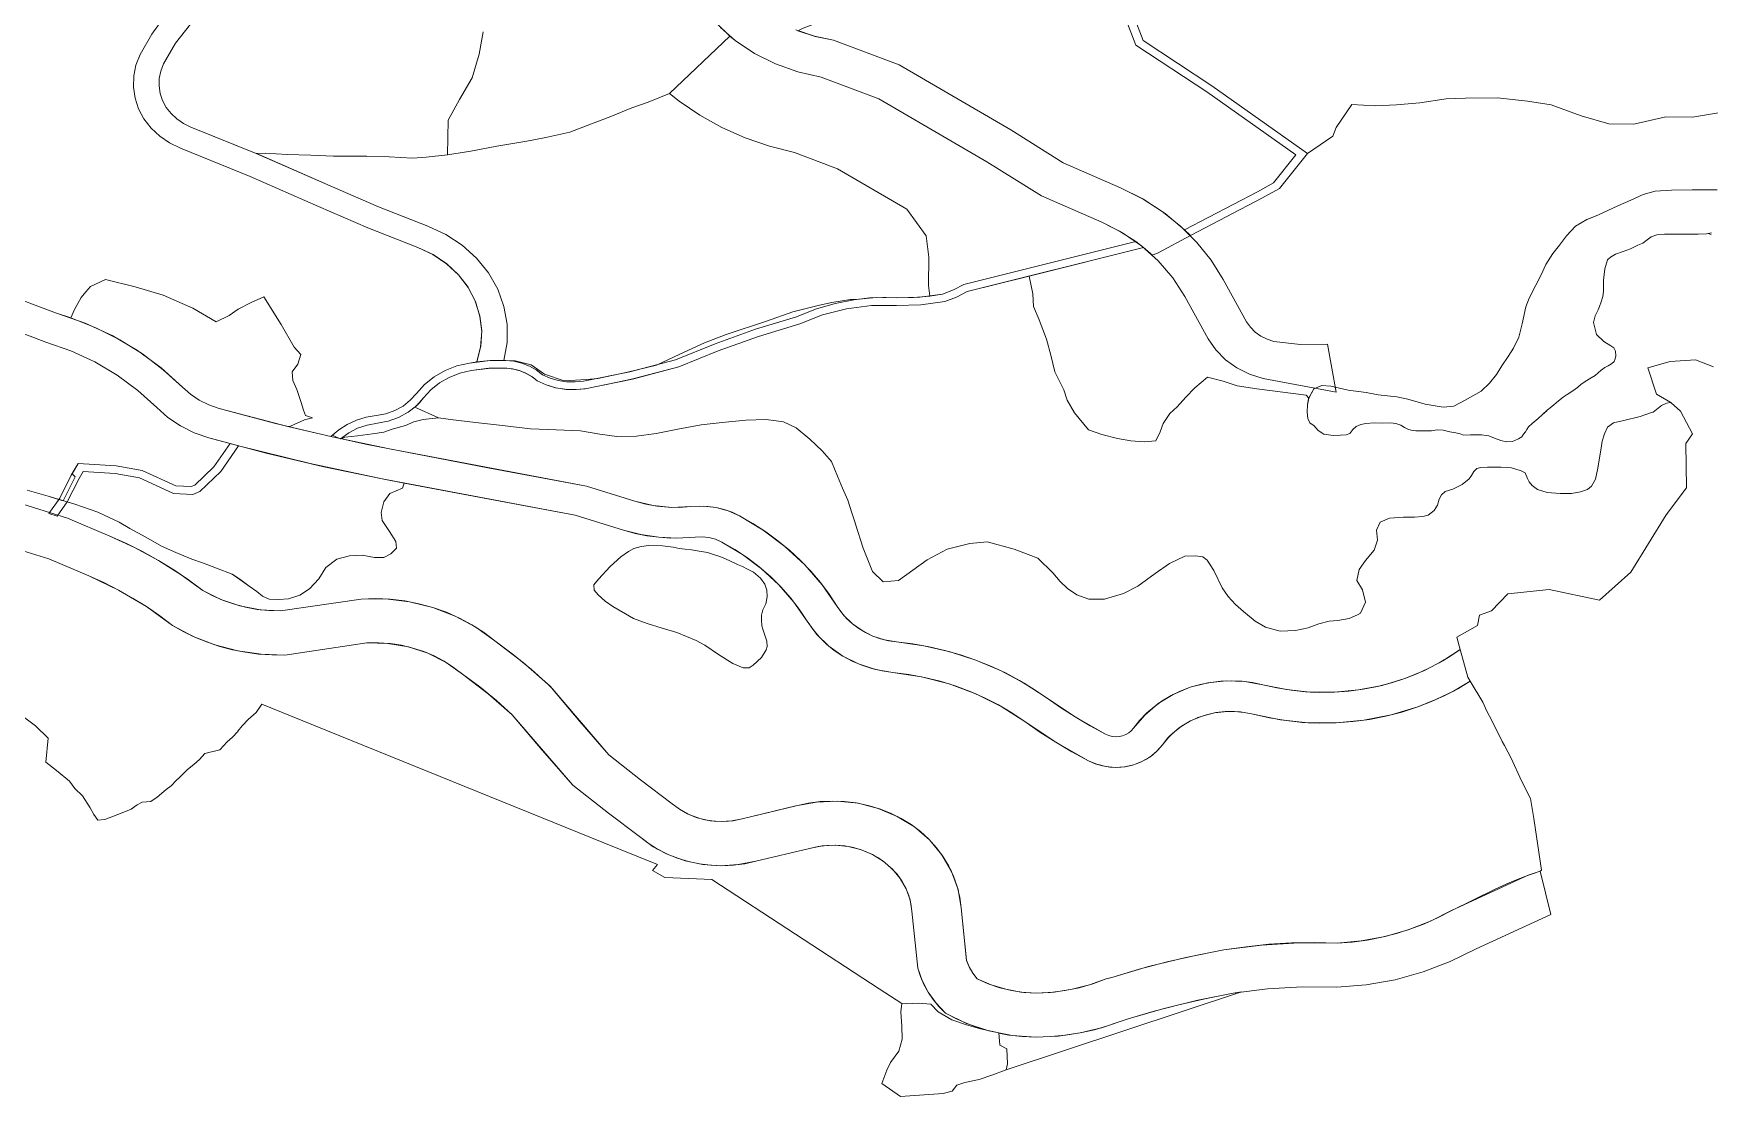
# Model space of a CAD drawing. Header units: inches. Extents: x 90.6481 to 90.6673, y 27.2124 to 27.2221.
# Drawn here: x 90.659196 to 90.663139, y 27.212942 to 27.215444 of the extents above; entities that cross this region are included whole.
import ezdxf

# ---------------------------------------------------------------- set-up
doc = ezdxf.new("R2010")
doc.units = ezdxf.units.IN
doc.header["$MEASUREMENT"] = 0
doc.layers.add('precincts', color=7, linetype='Continuous', lineweight=9, true_color=0xc9f2cb)

msp = doc.modelspace()

# ---------------------------------------------------------------- linework, layer by layer
at = {"layer": 'precincts'}
for points in [[(90.6620755, 27.2150713), (90.6619039, 27.2149816), (90.6618582, 27.2150198), (90.6618078, 27.2150529), (90.6617533, 27.2150804), (90.6616184, 27.2151395), (90.6614948, 27.2152166), (90.661232, 27.2153697), (90.6610779, 27.2154279), (90.6610351, 27.2154367), (90.6609939, 27.2154503), (90.6610065, 27.2154563), (90.6611278, 27.2155027), (90.6612424, 27.215526), (90.6612705, 27.2155317), (90.6614691, 27.2155396), (90.6616623, 27.2155849), (90.6616726, 27.2155885), (90.6618324, 27.2156122), (90.6617408, 27.2155436), (90.6617894, 27.2154159), (90.6619559, 27.2153061), (90.6621657, 27.2151578), (90.6621133, 27.2150921)], [(90.6613346, 27.2148306), (90.6613048, 27.2148259), (90.6613017, 27.2148505), (90.6613022, 27.2149171), (90.6612956, 27.2149672), (90.6612502, 27.2150306), (90.6610872, 27.2151255), (90.6609859, 27.2151638), (90.6609271, 27.2151786), (90.6608701, 27.2151982), (90.6608155, 27.2152225), (90.6607636, 27.2152513), (90.660715, 27.2152844), (90.6606922, 27.2153025), (90.6608338, 27.2154371), (90.6608466, 27.215427), (90.6608922, 27.215397), (90.6609416, 27.2153724), (90.6609942, 27.2153536), (90.6610489, 27.2153409), (90.6611844, 27.2152897), (90.6614383, 27.2151418), (90.6615671, 27.2150615), (90.6617089, 27.2149994), (90.6617504, 27.2149786), (90.661789, 27.2149538), (90.6613841, 27.214853), (90.6613602, 27.2148404)], [(90.6609859, 27.2151638), (90.6610872, 27.2151255), (90.6612502, 27.2150306), (90.6612956, 27.2149672), (90.6613022, 27.2149171), (90.6613017, 27.2148505), (90.6613048, 27.2148259), (90.6612659, 27.2148225), (90.6612268, 27.2148219), (90.6612021, 27.2148226), (90.6611941, 27.2148226), (90.6611629, 27.2148213), (90.6611318, 27.214818), (90.6611175, 27.2148175), (90.6610736, 27.214811), (90.6610452, 27.2148041), (90.6609822, 27.214789), (90.6609202, 27.2147668), (90.6608256, 27.2147351), (90.6607745, 27.2147154), (90.6607167, 27.2146891), (90.6606617, 27.2146633), (90.6605929, 27.2146464), (90.6605235, 27.2146317), (90.660497, 27.2146295), (90.6604446, 27.2146262), (90.6603976, 27.2146416), (90.6603668, 27.214664), (90.6603291, 27.2146731), (90.6603185, 27.2146735), (90.6603068, 27.2146743), (90.6603024, 27.2146745), (90.6603099, 27.2147167), (90.6603099, 27.2147594), (90.6603025, 27.2148016), (90.6602878, 27.2148422), (90.6602662, 27.2148803), (90.6602382, 27.2149149), (90.6602045, 27.2149452), (90.6601659, 27.2149704), (90.6601234, 27.2149899), (90.6600076, 27.2150355), (90.6598938, 27.2150849), (90.6597196, 27.2151612), (90.6597406, 27.2151623), (90.6597925, 27.2151593), (90.6598479, 27.2151572), (90.6599019, 27.2151553), (90.6599638, 27.2151554), (90.6599801, 27.2151553), (90.6600326, 27.2151538), (90.6600876, 27.2151505), (90.6601199, 27.2151526), (90.6601696, 27.2151585), (90.6602247, 27.2151664), (90.6602859, 27.2151784), (90.6603567, 27.21519), (90.6604013, 27.2151992), (90.6604578, 27.2152115), (90.6605082, 27.215231), (90.660554, 27.2152487), (90.6606031, 27.2152689), (90.6606419, 27.2152824), (90.6606922, 27.2153025), (90.660715, 27.2152844), (90.6607636, 27.2152513), (90.6608155, 27.2152225), (90.6608701, 27.2151982), (90.6609271, 27.2151786)], [(90.6613672, 27.2148233), (90.6613401, 27.2148132), (90.6612833, 27.2148055), (90.6612259, 27.2148039), (90.6611671, 27.2148034), (90.6611088, 27.2147959), (90.6610522, 27.2147815), (90.6609983, 27.2147605), (90.6609017, 27.2147309), (90.6608068, 27.214697), (90.660714, 27.2146589), (90.6606047, 27.2146305), (90.6604937, 27.2146078), (90.6604704, 27.2146055), (90.6604469, 27.2146063), (90.6604238, 27.21461), (90.6604015, 27.2146167), (90.6603806, 27.2146262), (90.6603681, 27.2146362), (90.6603541, 27.2146444), (90.6603388, 27.2146506), (90.6603227, 27.2146546), (90.660306, 27.2146563), (90.6602655, 27.2146556), (90.6602254, 27.2146503), (90.6601989, 27.2146443), (90.6601738, 27.2146345), (90.6601508, 27.2146214), (90.6601304, 27.214605), (90.6601132, 27.214586), (90.6600967, 27.2145678), (90.660077, 27.2145524), (90.6600547, 27.2145402), (90.6600304, 27.2145316), (90.6600048, 27.2145267), (90.659981, 27.2145223), (90.6599583, 27.2145146), (90.6599373, 27.2145037), (90.6599184, 27.21449), (90.6599084, 27.2144934), (90.6598989, 27.2144981), (90.6599144, 27.2145109), (90.6599341, 27.2145234), (90.6599557, 27.2145334), (90.6599785, 27.2145405), (90.6600023, 27.2145447), (90.6600245, 27.2145489), (90.6600457, 27.2145564), (90.6600651, 27.214567), (90.6600822, 27.2145804), (90.6600966, 27.2145962), (90.6601157, 27.2146174), (90.6601384, 27.2146356), (90.6601641, 27.2146504), (90.660192, 27.2146612), (90.6602216, 27.214668), (90.660264, 27.2146736), (90.6603068, 27.2146743), (90.660326, 27.2146724), (90.6603446, 27.2146679), (90.6603623, 27.214661), (90.6603786, 27.2146518), (90.6603931, 27.2146405), (90.6604112, 27.2146327), (90.6604303, 27.2146272), (90.66045, 27.2146241), (90.66047, 27.2146236), (90.66049, 27.2146255), (90.660599, 27.2146478), (90.6607064, 27.2146757), (90.6607992, 27.2147137), (90.660894, 27.2147476), (90.6609906, 27.2147772), (90.6610352, 27.2147951), (90.6610816, 27.2148086), (90.6611293, 27.2148177), (90.6611779, 27.2148221), (90.6612268, 27.2148219), (90.661281, 27.2148235), (90.6613346, 27.2148306), (90.6613602, 27.2148404), (90.6613841, 27.214853), (90.661789, 27.2149538), (90.6618075, 27.2149397), (90.6613926, 27.2148364)], [(90.6595703, 27.2147974), (90.6596253, 27.2147649), (90.6596561, 27.2147802), (90.6596776, 27.214795), (90.6597078, 27.2148104), (90.6597378, 27.2148238), (90.6597783, 27.2147588), (90.659809, 27.2147054), (90.6598248, 27.2146882), (90.6598178, 27.2146652), (90.6598041, 27.2146478), (90.6598061, 27.2146271), (90.6598154, 27.2146059), (90.6598259, 27.2145756), (90.6598309, 27.214557), (90.659836, 27.2145444), (90.6598523, 27.2145391), (90.6598337, 27.2145345), (90.6598006, 27.2145199), (90.6597938, 27.2145187), (90.6596327, 27.214561), (90.6596085, 27.2145695), (90.6595857, 27.2145808), (90.6595648, 27.2145948), (90.6595463, 27.2146111), (90.6595012, 27.2146525), (90.659452, 27.2146899), (90.6593991, 27.2147229), (90.6593428, 27.2147513), (90.6592839, 27.2147748), (90.6592926, 27.2147944), (90.6593082, 27.214822), (90.6593189, 27.2148356), (90.6593301, 27.2148486), (90.6593653, 27.2148648), (90.6594349, 27.2148472), (90.6595005, 27.2148278)], [(90.6630847, 27.2143747), (90.6630366, 27.2143106), (90.6629538, 27.2141758), (90.6628799, 27.2141102), (90.6627617, 27.214135), (90.6626643, 27.214125), (90.6626256, 27.2140848), (90.6625979, 27.2140744), (90.6625926, 27.2140508), (90.6625444, 27.2140229), (90.6625524, 27.2139937), (90.6625282, 27.2139774), (90.6625031, 27.2139625), (90.662477, 27.2139489), (90.66245, 27.2139367), (90.6624223, 27.2139259), (90.6623902, 27.2139155), (90.6623575, 27.213907), (90.6623241, 27.2139005), (90.6622904, 27.213896), (90.6622564, 27.2138934), (90.6622223, 27.2138929), (90.6621883, 27.2138944), (90.6621544, 27.213898), (90.6621209, 27.2139035), (90.6620878, 27.213911), (90.6620636, 27.2139162), (90.662039, 27.2139193), (90.6620142, 27.2139205), (90.6619893, 27.2139196), (90.6619646, 27.2139167), (90.6619404, 27.2139118), (90.6619167, 27.213905), (90.6618938, 27.2138962), (90.661872, 27.2138856), (90.6618513, 27.2138733), (90.6618319, 27.2138593), (90.6618141, 27.2138438), (90.6617979, 27.2138269), (90.6617835, 27.2138087), (90.6617785, 27.2138029), (90.6617725, 27.2137979), (90.6617655, 27.2137939), (90.661758, 27.2137909), (90.6617499, 27.2137892), (90.6617417, 27.2137887), (90.6617335, 27.2137895), (90.6617256, 27.2137915), (90.6617181, 27.2137947), (90.6616818, 27.2138144), (90.6616464, 27.2138354), (90.6616119, 27.2138575), (90.6615783, 27.2138808), (90.6615476, 27.2139017), (90.6615155, 27.213921), (90.6614823, 27.2139387), (90.6614481, 27.2139546), (90.6614128, 27.2139688), (90.6613768, 27.2139811), (90.66134, 27.2139917), (90.6613026, 27.2140003), (90.6612647, 27.214007), (90.6612264, 27.2140118), (90.6612072, 27.2140146), (90.6611885, 27.2140192), (90.6611704, 27.2140256), (90.6611532, 27.2140337), (90.6611371, 27.2140433), (90.6611222, 27.2140545), (90.6611087, 27.214067), (90.6610967, 27.2140807), (90.6610865, 27.2140954), (90.6610676, 27.2141241), (90.6610469, 27.2141518), (90.6610244, 27.2141783), (90.6610003, 27.2142036), (90.6609744, 27.2142275), (90.6609471, 27.2142501), (90.6609183, 27.2142712), (90.6608882, 27.2142908), (90.6608569, 27.2143087), (90.6608393, 27.214317), (90.6608208, 27.2143235), (90.6608015, 27.2143281), (90.6607819, 27.2143308), (90.660762, 27.2143316), (90.6607421, 27.2143304), (90.6607155, 27.2143285), (90.6606888, 27.2143289), (90.6606622, 27.2143314), (90.660636, 27.2143361), (90.6606103, 27.2143429), (90.6604966, 27.2143785), (90.6602648, 27.2144219), (90.6600333, 27.2144662), (90.659977, 27.2144774), (90.6599208, 27.2144894), (90.6599281, 27.2144934), (90.659958, 27.2144965), (90.6599937, 27.2145014), (90.6600202, 27.2145053), (90.6600398, 27.2145122), (90.6600706, 27.2145214), (90.6600902, 27.2145298), (90.6601124, 27.2145352), (90.6601483, 27.2145391), (90.6601765, 27.2145353), (90.6602355, 27.2145285), (90.6602919, 27.2145217), (90.6603654, 27.2145134), (90.6604253, 27.2145112), (90.6604825, 27.2145083), (90.6605278, 27.2145007), (90.660568, 27.2144954), (90.6606142, 27.2144962), (90.6606603, 27.2145024), (90.6607116, 27.2145124), (90.6607662, 27.2145224), (90.6608158, 27.2145286), (90.6608718, 27.2145335), (90.6609198, 27.2145355), (90.6609605, 27.2145298), (90.6609904, 27.2145155), (90.6610225, 27.2144888), (90.6610514, 27.2144612), (90.6610728, 27.2144364), (90.6610874, 27.2144018), (90.661099, 27.2143737), (90.6611112, 27.2143457), (90.6611209, 27.2143153), (90.6611293, 27.2142895), (90.6611294, 27.2142889), (90.6611474, 27.2142326), (90.6611699, 27.2141773), (90.6611946, 27.2141534), (90.6612309, 27.2141563), (90.6612981, 27.2142051), (90.661345, 27.21423), (90.6613676, 27.2142357), (90.6613984, 27.2142435), (90.661439, 27.2142474), (90.6615032, 27.2142303), (90.6615587, 27.2142093), (90.6615941, 27.2141741), (90.6616111, 27.2141539), (90.6616284, 27.2141373), (90.6616502, 27.214123), (90.6616785, 27.2141121), (90.6617156, 27.2141122), (90.6617598, 27.214126), (90.6617938, 27.2141432), (90.6618348, 27.2141725), (90.661868, 27.2141966), (90.6619045, 27.2142139), (90.6619291, 27.2142144), (90.661947, 27.2142121), (90.6619573, 27.2142045), (90.6619727, 27.21418), (90.6619925, 27.2141388), (90.6620062, 27.214119), (90.6620233, 27.2140999), (90.6620421, 27.2140831), (90.6620695, 27.214061), (90.6620943, 27.2140465), (90.6621286, 27.2140374), (90.6621644, 27.214039), (90.6621943, 27.2140451), (90.66222, 27.2140543), (90.6622439, 27.2140605), (90.6622644, 27.214062), (90.6622909, 27.2140667), (90.6623105, 27.2140759), (90.6623173, 27.2140797), (90.6623297, 27.2141057), (90.6623222, 27.2141343), (90.6623094, 27.2141562), (90.6623146, 27.214182), (90.6623296, 27.2142031), (90.6623498, 27.2142279), (90.6623573, 27.2142509), (90.6623551, 27.2142747), (90.6623636, 27.2142939), (90.662386, 27.2143034), (90.6624191, 27.2143054), (90.6624445, 27.2143054), (90.6624641, 27.2143066), (90.6624765, 27.2143104), (90.6624906, 27.2143211), (90.6624987, 27.2143337), (90.6625029, 27.2143475), (90.6625084, 27.2143578), (90.662517, 27.2143655), (90.6625345, 27.2143716), (90.6625571, 27.2143823), (90.6625733, 27.2143957), (90.662579, 27.2144036), (90.6625845, 27.2144125), (90.6625915, 27.2144199), (90.6626005, 27.2144225), (90.6626165, 27.2144234), (90.6626485, 27.2144229), (90.6626726, 27.2144212), (90.662696, 27.2144144), (90.662705, 27.2144095), (90.6627108, 27.2143963), (90.6627143, 27.2143883), (90.6627214, 27.2143797), (90.6627342, 27.2143709), (90.6627567, 27.2143637), (90.6627877, 27.2143615), (90.6628137, 27.2143615), (90.6628349, 27.214365), (90.6628518, 27.2143705), (90.6628614, 27.2143784), (90.6628702, 27.2143946), (90.6628758, 27.2144209), (90.662879, 27.2144403), (90.662884, 27.2144675), (90.6628862, 27.2144842), (90.6628913, 27.2145014), (90.662899, 27.2145174), (90.6629128, 27.2145272), (90.6629369, 27.2145328), (90.6629759, 27.2145421), (90.6630001, 27.2145506), (90.6630058, 27.2145526), (90.6630261, 27.2145679), (90.6630378, 27.2145737), (90.6630476, 27.2145752), (90.6630482, 27.2145748), (90.6630703, 27.2145548), (90.6630989, 27.2145017), (90.6630827, 27.214479)], [(90.6596363, 27.2144125), (90.6595873, 27.2143655), (90.6595705, 27.214359), (90.659525, 27.2143614), (90.6594448, 27.2143983), (90.6593878, 27.2144082), (90.6593125, 27.2144128), (90.6593029, 27.2143966), (90.6592753, 27.2143412), (90.6592513, 27.2143081), (90.6592317, 27.2143143), (90.6592575, 27.2143499), (90.6592848, 27.2144046), (90.6593008, 27.2144316), (90.6593904, 27.2144261), (90.6594515, 27.2144155), (90.6595304, 27.2143792), (90.6595669, 27.2143773), (90.6595754, 27.2143806), (90.6596201, 27.2144235), (90.6596582, 27.2144785), (90.6596782, 27.2144731)], [(90.6600338, 27.2143614), (90.6600202, 27.2143415), (90.6600134, 27.2143163), (90.660016, 27.2142979), (90.6600332, 27.214272), (90.6600486, 27.2142483), (90.6600495, 27.2142323), (90.6600367, 27.2142193), (90.6600196, 27.2142108), (90.6599982, 27.2142108), (90.6599692, 27.2142161), (90.6599393, 27.2142146), (90.6599094, 27.2142069), (90.6598837, 27.214187), (90.6598667, 27.2141602), (90.6598454, 27.2141365), (90.6598223, 27.2141219), (90.6597959, 27.2141135), (90.6597728, 27.2141119), (90.6597506, 27.2141126), (90.6597343, 27.2141195), (90.6597215, 27.2141302), (90.6597035, 27.2141431), (90.6596812, 27.2141592), (90.6596628, 27.2141712), (90.6596263, 27.2141855), (90.6595961, 27.2141974), (90.6595686, 27.2142066), (90.6595307, 27.214222), (90.6594967, 27.2142374), (90.6594601, 27.214258), (90.6594223, 27.2142791), (90.6593972, 27.214294), (90.6593472, 27.2143168), (90.6592927, 27.2143362), (90.6592753, 27.2143413), (90.6593029, 27.2143966), (90.6593125, 27.2144128), (90.6593878, 27.2144082), (90.6594448, 27.2143983), (90.659525, 27.2143614), (90.6595705, 27.214359), (90.6595873, 27.2143655), (90.6596363, 27.2144125), (90.6596782, 27.2144731), (90.6598464, 27.2144316), (90.6600162, 27.2143956), (90.6600679, 27.2143856), (90.6600637, 27.2143737)], [(90.6608796, 27.213951), (90.6608657, 27.213951), (90.6608412, 27.213961), (90.6608075, 27.213982), (90.6607754, 27.2140039), (90.6607551, 27.2140148), (90.6607321, 27.2140244), (90.6607091, 27.2140339), (90.6607015, 27.2140362), (90.6606749, 27.2140443), (90.6606396, 27.2140548), (90.6606075, 27.2140667), (90.6605883, 27.2140776), (90.6605589, 27.2140953), (90.6605407, 27.2141081), (90.6605246, 27.2141224), (90.6605145, 27.2141339), (90.6605144, 27.2141463), (90.6605251, 27.2141592), (90.6605524, 27.2141891), (90.6605775, 27.2142121), (90.6605956, 27.214225), (90.6606084, 27.2142317), (90.660625, 27.214236), (90.6606437, 27.2142389), (90.6606757, 27.2142376), (90.660701, 27.2142352), (90.6607148, 27.2142317), (90.6607289, 27.2142299), (90.6607439, 27.2142287), (90.6607571, 27.2142261), (90.6607811, 27.2142219), (90.660798, 27.214217), (90.6608059, 27.2142141), (90.6608166, 27.2142102), (90.6608336, 27.2142024), (90.6608522, 27.2141939), (90.6608634, 27.214189), (90.6608759, 27.2141827), (90.6608897, 27.2141759), (90.6609058, 27.2141619), (90.6609165, 27.2141476), (90.6609208, 27.2141333), (90.6609219, 27.214118), (90.6609187, 27.2141017), (90.6609113, 27.2140874), (90.6609081, 27.214075), (90.6609081, 27.2140635), (90.6609094, 27.2140499), (90.6609115, 27.2140418), (90.6609164, 27.214028), (90.6609207, 27.2140137), (90.6609217, 27.2140012), (90.6609191, 27.2139931), (90.6609084, 27.2139754), (90.6608892, 27.2139568)], [(90.6612788, 27.2131619), (90.6613072, 27.2131596), (90.6613242, 27.2131416), (90.6613565, 27.2131228), (90.6613906, 27.2131109), (90.6614235, 27.2131012), (90.661467, 27.2130915), (90.6614691, 27.2130626), (90.6614853, 27.2130538), (90.6614872, 27.213019), (90.6614841, 27.2130045), (90.6614501, 27.2129921), (90.6614207, 27.2129818), (90.6613872, 27.2129746), (90.6613678, 27.2129688), (90.6613568, 27.2129542), (90.6613355, 27.2129491), (90.6612357, 27.212942), (90.6611917, 27.2129724), (90.6612033, 27.2130038), (90.6612118, 27.2130219), (90.6612316, 27.2130486), (90.6612391, 27.2130769), (90.6612387, 27.2131073), (90.6612359, 27.2131415), (90.6612386, 27.2131605), (90.66125, 27.2131602)], [(90.6620374, 27.213188), (90.6614841, 27.2130045), (90.6614872, 27.213019), (90.6614853, 27.2130538), (90.6614691, 27.2130626), (90.661467, 27.2130911), (90.6614902, 27.2130867), (90.6615221, 27.213083), (90.6615542, 27.2130816), (90.661589, 27.2130828), (90.6616235, 27.2130862), (90.6616578, 27.2130917), (90.6616915, 27.2130992), (90.6617246, 27.2131088), (90.6617569, 27.2131204), (90.6617714, 27.2131244), (90.661832, 27.2131427), (90.6618934, 27.2131588), (90.6619554, 27.2131729), (90.662018, 27.2131849)]]:
    msp.add_lwpolyline(points, close=True, dxfattribs=at)
for points in [[(90.6617644, 27.2155377), (90.6618065, 27.215427), (90.6619681, 27.2153205), (90.6621932, 27.2151613), (90.6621273, 27.2150786), (90.6620859, 27.2150558), (90.6619178, 27.214968), (90.6619039, 27.2149816), (90.6620755, 27.2150713), (90.6621133, 27.2150921), (90.6621657, 27.2151578), (90.6619559, 27.2153061), (90.6617894, 27.2154159), (90.6617408, 27.2155436)], [(90.6631831, 27.2152606), (90.6630987, 27.2152466), (90.6630359, 27.2152475), (90.6629607, 27.2152305), (90.6629016, 27.215231), (90.662837, 27.2152497), (90.6627662, 27.2152758), (90.6627109, 27.2152842), (90.66264, 27.215292), (90.6625644, 27.2152913), (90.662519, 27.2152896), (90.6624575, 27.2152809), (90.6624021, 27.2152762), (90.6623521, 27.2152736), (90.6622974, 27.2152767), (90.6622605, 27.2152221), (90.6622526, 27.215202), (90.6621932, 27.2151613), (90.6619681, 27.2153205), (90.6618065, 27.215427), (90.6617644, 27.2155377)], [(90.6595067, 27.2154868), (90.6594739, 27.2154419), (90.6594466, 27.2153942), (90.6594368, 27.2153695), (90.6594315, 27.2153437), (90.6594308, 27.2153175), (90.6594346, 27.2152915), (90.659443, 27.2152663), (90.6594557, 27.2152427), (90.6594724, 27.2152212), (90.6594927, 27.2152022), (90.659516, 27.2151863), (90.6595419, 27.2151739), (90.6597052, 27.2151074), (90.6598663, 27.2150367), (90.6599821, 27.2149864), (90.6601, 27.21494), (90.6601359, 27.2149234), (90.6601682, 27.2149017), (90.660196, 27.2148755), (90.6602187, 27.2148456), (90.6602356, 27.2148128), (90.6602462, 27.214778), (90.6602502, 27.214742), (90.6602476, 27.214706), (90.6602384, 27.2146708), (90.6602216, 27.214668), (90.660192, 27.2146612), (90.6601641, 27.2146504), (90.6601384, 27.2146356), (90.6601157, 27.2146174), (90.6600966, 27.2145962), (90.6600822, 27.2145804), (90.6600651, 27.214567), (90.6600457, 27.2145564), (90.6600245, 27.2145489), (90.6600023, 27.2145447), (90.6599785, 27.2145405), (90.6599557, 27.2145334), (90.6599341, 27.2145234), (90.6599144, 27.2145109), (90.6598952, 27.214495), (90.6597938, 27.2145187), (90.6598006, 27.2145199), (90.6598337, 27.2145345), (90.6598523, 27.2145391), (90.659836, 27.2145444), (90.6598309, 27.214557), (90.6598259, 27.2145756), (90.6598154, 27.2146059), (90.6598061, 27.2146271), (90.6598041, 27.2146478), (90.6598178, 27.2146652), (90.6598248, 27.2146882), (90.659809, 27.2147054), (90.6597783, 27.2147588), (90.6597378, 27.2148238), (90.6597078, 27.2148104), (90.6596776, 27.214795), (90.6596561, 27.2147802), (90.6596253, 27.2147649), (90.6595703, 27.2147974), (90.6595005, 27.2148278), (90.6594349, 27.2148472), (90.6593653, 27.2148648), (90.6593301, 27.2148486), (90.6593189, 27.2148356), (90.6593082, 27.214822), (90.6592926, 27.2147944), (90.6592839, 27.2147748), (90.6592501, 27.2147856), (90.6591208, 27.2148344)], [(90.6595648, 27.2154657), (90.6595302, 27.2154206), (90.659502, 27.2153721), (90.6594953, 27.2153554), (90.6594917, 27.215338), (90.6594912, 27.2153204), (90.6594939, 27.2153028), (90.6594995, 27.2152859), (90.6595081, 27.2152699), (90.6595193, 27.2152554), (90.659533, 27.2152426), (90.6595488, 27.2152319), (90.6595662, 27.2152235), (90.6597311, 27.2151563), (90.6598938, 27.2150849), (90.6600076, 27.2150355), (90.6601234, 27.2149899), (90.6601659, 27.2149704), (90.6602045, 27.2149452), (90.6602382, 27.2149149), (90.6602662, 27.2148803), (90.6602878, 27.2148422), (90.6603025, 27.2148016), (90.6603099, 27.2147594), (90.6603099, 27.2147167), (90.6603024, 27.2146745), (90.6602703, 27.214674), (90.6602384, 27.2146708), (90.6602392, 27.2146731), (90.6602479, 27.2147081), (90.6602502, 27.2147439), (90.6602459, 27.2147795), (90.6602351, 27.2148141), (90.6602181, 27.2148466), (90.6601955, 27.2148761), (90.6601677, 27.214902), (90.6601356, 27.2149235), (90.6601, 27.21494), (90.6599821, 27.2149864), (90.6598663, 27.2150367), (90.6597052, 27.2151074), (90.6595419, 27.2151739), (90.659516, 27.2151863), (90.6594927, 27.2152022), (90.6594724, 27.2152212), (90.6594557, 27.2152427), (90.659443, 27.2152663), (90.6594346, 27.2152915), (90.6594308, 27.2153175), (90.6594315, 27.2153437), (90.6594368, 27.2153695), (90.6594466, 27.2153942), (90.6594739, 27.2154419), (90.6595067, 27.2154868)], [(90.6602533, 27.2154474), (90.660244, 27.2153953), (90.6602276, 27.2153394), (90.6601979, 27.2152882), (90.6601714, 27.2152398), (90.6601696, 27.2151585), (90.6601199, 27.2151526), (90.6600876, 27.2151505), (90.6600326, 27.2151538), (90.6599801, 27.2151553), (90.6599638, 27.2151554), (90.6599019, 27.2151553), (90.6598479, 27.2151572), (90.6597925, 27.2151593), (90.6597406, 27.2151623), (90.6597196, 27.2151612), (90.6595662, 27.2152235), (90.6595488, 27.2152319), (90.659533, 27.2152426), (90.6595193, 27.2152554), (90.6595081, 27.2152699), (90.6594995, 27.2152859), (90.6594939, 27.2153028), (90.6594912, 27.2153204), (90.6594917, 27.215338), (90.6594953, 27.2153554), (90.659502, 27.2153721), (90.6595302, 27.2154206), (90.6595648, 27.2154657)], [(90.6608033, 27.215467), (90.6608338, 27.2154371), (90.6606922, 27.2153025), (90.6606419, 27.2152824), (90.6606031, 27.2152689), (90.660554, 27.2152487), (90.6605082, 27.215231), (90.6604578, 27.2152115), (90.6604013, 27.2151992), (90.6603567, 27.21519), (90.6602859, 27.2151784), (90.6602247, 27.2151664), (90.6601696, 27.2151585), (90.6601714, 27.2152398), (90.6601979, 27.2152882), (90.6602276, 27.2153394), (90.660244, 27.2153953), (90.6602533, 27.2154474)], [(90.6609895, 27.2154521), (90.6610328, 27.2154373), (90.6610779, 27.2154279), (90.661232, 27.2153697), (90.6614948, 27.2152166), (90.6616184, 27.2151395), (90.6617533, 27.2150804), (90.6618038, 27.2150551), (90.661851, 27.2150251), (90.6618941, 27.2149905), (90.6619328, 27.214952), (90.6619664, 27.2149099), (90.6619948, 27.2148647), (90.6620498, 27.2147655), (90.6620587, 27.2147525), (90.6620699, 27.2147411), (90.6620831, 27.2147315), (90.6620979, 27.2147241), (90.662114, 27.2147191), (90.6621767, 27.2147121), (90.6622398, 27.2147124), (90.6622604, 27.2145996), (90.6620888, 27.2146317), (90.6620565, 27.2146418), (90.6620266, 27.2146568), (90.6619999, 27.214676), (90.6619774, 27.214699), (90.6619595, 27.2147251), (90.6619041, 27.214825), (90.6618761, 27.2148685), (90.661842, 27.2149084), (90.6618022, 27.2149438), (90.6617576, 27.2149744), (90.6617089, 27.2149994), (90.6615671, 27.2150615), (90.6614383, 27.2151418), (90.6611844, 27.2152897), (90.6610489, 27.2153409), (90.6609942, 27.2153536), (90.6609416, 27.2153724), (90.6608922, 27.215397), (90.6608466, 27.215427), (90.6608119, 27.2154575)], [(90.6631566, 27.2150755), (90.6630976, 27.2150754), (90.6630496, 27.2150753), (90.6630105, 27.215073), (90.6629823, 27.2150649), (90.6629535, 27.2150517), (90.6629227, 27.2150379), (90.6628772, 27.2150171), (90.6628506, 27.2150056), (90.6628233, 27.2149903), (90.6628025, 27.2149673), (90.662786, 27.2149458), (90.66277, 27.2149258), (90.6627535, 27.2149004), (90.6627424, 27.214876), (90.6627301, 27.2148512), (90.6627147, 27.2148206), (90.6627064, 27.2148002), (90.6626979, 27.2147604), (90.6626903, 27.2147291), (90.6626775, 27.2147031), (90.6626648, 27.2146832), (90.6626503, 27.2146618), (90.6626375, 27.2146412), (90.6626213, 27.2146205), (90.6626017, 27.2146021), (90.6625641, 27.2145807), (90.6625376, 27.2145669), (90.662512, 27.2145646), (90.6624701, 27.2145714), (90.6624291, 27.2145828), (90.6624034, 27.2145889), (90.662359, 27.2145934), (90.6623307, 27.2145987), (90.6622888, 27.214604), (90.6622478, 27.2146138), (90.6622264, 27.2146153), (90.6622077, 27.2146077), (90.6621961, 27.2145855), (90.6621895, 27.2145924), (90.6620736, 27.2146075), (90.6620278, 27.2146147), (90.6619942, 27.2146251), (90.6619576, 27.214635), (90.6619282, 27.2146101), (90.6619071, 27.2145877), (90.6618863, 27.2145649), (90.661869, 27.2145494), (90.6618533, 27.2145257), (90.6618462, 27.2145066), (90.6618358, 27.2144852), (90.6618089, 27.214483), (90.6617772, 27.2144853), (90.6617459, 27.2144907), (90.6617093, 27.2144997), (90.6616775, 27.2145111), (90.6616448, 27.214551), (90.6616276, 27.214581), (90.6616201, 27.2146047), (90.661609, 27.2146268), (90.6615989, 27.2146475), (90.6615889, 27.2146866), (90.661579, 27.2147243), (90.661562, 27.2147698), (90.6615481, 27.2148014), (90.6615467, 27.2148307), (90.6615382, 27.2148727), (90.6618075, 27.2149397), (90.6618283, 27.2149217), (90.6618419, 27.2149275), (90.6619178, 27.214968), (90.6620859, 27.2150558), (90.6621273, 27.2150786), (90.6621932, 27.2151613), (90.6622526, 27.215202), (90.6622605, 27.2152221), (90.6622974, 27.2152767), (90.6623521, 27.2152736), (90.6624021, 27.2152762), (90.6624575, 27.2152809), (90.662519, 27.2152896), (90.6625644, 27.2152913), (90.66264, 27.215292), (90.6627109, 27.2152842), (90.6627662, 27.2152758), (90.662837, 27.2152497), (90.6629016, 27.215231), (90.6629607, 27.2152305), (90.6630359, 27.2152475), (90.6630987, 27.2152466), (90.6631831, 27.2152606)], [(90.6631431, 27.2149746), (90.6631319, 27.2149722), (90.6631121, 27.2149717), (90.663087, 27.2149712), (90.6630667, 27.2149711), (90.6630325, 27.2149711), (90.6630149, 27.2149696), (90.6630016, 27.2149653), (90.662992, 27.2149581), (90.6629818, 27.2149505), (90.6629701, 27.2149452), (90.662953, 27.2149366), (90.6629354, 27.2149308), (90.6629172, 27.2149246), (90.662906, 27.2149174), (90.6628991, 27.2149107), (90.6628922, 27.2148902), (90.662889, 27.2148634), (90.6628896, 27.2148367), (90.6628875, 27.2148248), (90.6628838, 27.2148119), (90.6628801, 27.2148009), (90.6628764, 27.2147937), (90.6628695, 27.2147796), (90.6628661, 27.2147636), (90.662873, 27.2147353), (90.6628901, 27.2147185), (90.6629064, 27.2147089), (90.6629135, 27.2147038), (90.6629177, 27.2146958), (90.6629187, 27.2146852), (90.6629171, 27.2146777), (90.6629142, 27.2146717), (90.6629084, 27.2146659), (90.6629001, 27.2146616), (90.6628924, 27.2146576), (90.6628838, 27.2146513), (90.6628764, 27.2146453), (90.6628694, 27.214639), (90.6628602, 27.2146331), (90.6628459, 27.2146248), (90.6628361, 27.2146177), (90.6628278, 27.2146106), (90.6628169, 27.2146028), (90.6628041, 27.2145943), (90.6627945, 27.2145876), (90.6627836, 27.2145794), (90.6627727, 27.2145698), (90.662764, 27.2145629), (90.6627599, 27.2145595), (90.6627569, 27.2145571), (90.662746, 27.2145468), (90.6627359, 27.2145377), (90.6627215, 27.2145258), (90.662713, 27.2145177), (90.6627087, 27.2145114), (90.662706, 27.2145062), (90.6627012, 27.2145004), (90.662697, 27.2144947), (90.6626895, 27.2144899), (90.6626751, 27.2144837), (90.6626612, 27.2144827), (90.6626479, 27.214486), (90.6626329, 27.2144917), (90.6626195, 27.2144965), (90.6626024, 27.2144989), (90.6625763, 27.2144993), (90.6625602, 27.2144983), (90.6625522, 27.2145012), (90.6625421, 27.214504), (90.6625277, 27.2145065), (90.6625122, 27.2145098), (90.6624983, 27.2145108), (90.662485, 27.2145088), (90.6624732, 27.2145084), (90.6624631, 27.2145088), (90.6624476, 27.2145083), (90.6624369, 27.2145102), (90.6624294, 27.2145126), (90.6624214, 27.2145164), (90.6624123, 27.2145216), (90.6624006, 27.2145259), (90.6623883, 27.2145273), (90.6623701, 27.2145268), (90.6623498, 27.2145273), (90.6623306, 27.2145258), (90.6623183, 27.2145234), (90.6623071, 27.2145186), (90.6622996, 27.2145114), (90.6622927, 27.2145024), (90.6622842, 27.214499), (90.6622708, 27.2144985), (90.6622532, 27.2144975), (90.6622313, 27.2145004), (90.6622179, 27.2145094), (90.6622083, 27.2145204), (90.6621986, 27.2145275), (90.6621938, 27.2145376), (90.6621922, 27.2145524), (90.6621927, 27.2145695), (90.6621957, 27.2145847), (90.6622077, 27.2146077), (90.6622106, 27.2146089), (90.6622604, 27.2145996), (90.6622582, 27.2146113), (90.6622888, 27.214604), (90.6623307, 27.2145987), (90.662359, 27.2145934), (90.6624034, 27.2145889), (90.6624291, 27.2145828), (90.6624701, 27.2145714), (90.662512, 27.2145646), (90.6625376, 27.2145669), (90.6625641, 27.2145807), (90.6626017, 27.2146021), (90.6626213, 27.2146205), (90.6626375, 27.2146412), (90.6626503, 27.2146618), (90.6626648, 27.2146832), (90.6626775, 27.2147031), (90.6626903, 27.2147291), (90.6626979, 27.2147604), (90.6627064, 27.2148002), (90.6627147, 27.2148206), (90.6627301, 27.2148512), (90.6627424, 27.214876), (90.6627535, 27.2149004), (90.66277, 27.2149258), (90.662786, 27.2149458), (90.6628025, 27.2149673), (90.6628233, 27.2149903), (90.6628505, 27.2150056), (90.6628772, 27.2150171), (90.6629227, 27.2150379), (90.6629535, 27.2150517), (90.6629823, 27.2150649), (90.6630105, 27.215073), (90.6630496, 27.2150753), (90.6630976, 27.2150754), (90.6631566, 27.2150755)], [(90.6631426, 27.2149706), (90.6631358, 27.214973), (90.6631431, 27.2149746)], [(90.6631478, 27.2146594), (90.6631056, 27.214676), (90.6630465, 27.2146719), (90.6629933, 27.2146572), (90.6630143, 27.2145948), (90.6630476, 27.2145752), (90.6630378, 27.2145737), (90.6630261, 27.2145679), (90.6630058, 27.2145526), (90.6630001, 27.2145506), (90.6629759, 27.2145421), (90.6629369, 27.2145328), (90.6629129, 27.2145272), (90.662899, 27.2145174), (90.6628913, 27.2145014), (90.6628862, 27.2144842), (90.662884, 27.2144675), (90.662879, 27.2144403), (90.6628758, 27.2144209), (90.6628702, 27.2143946), (90.6628614, 27.2143784), (90.6628518, 27.2143705), (90.6628349, 27.214365), (90.6628137, 27.2143615), (90.6627877, 27.2143615), (90.6627567, 27.2143637), (90.6627342, 27.2143709), (90.6627214, 27.2143797), (90.6627143, 27.2143883), (90.6627108, 27.2143963), (90.662705, 27.2144095), (90.662696, 27.2144144), (90.6626726, 27.2144212), (90.6626485, 27.2144229), (90.6626165, 27.2144234), (90.6626005, 27.2144225), (90.6625915, 27.2144199), (90.6625845, 27.2144125), (90.662579, 27.2144036), (90.6625733, 27.2143957), (90.6625571, 27.2143823), (90.6625345, 27.2143716), (90.662517, 27.2143655), (90.6625084, 27.2143578), (90.6625029, 27.2143475), (90.6624987, 27.2143337), (90.6624906, 27.2143211), (90.6624765, 27.2143104), (90.6624641, 27.2143066), (90.6624445, 27.2143054), (90.6624191, 27.2143054), (90.662386, 27.2143034), (90.6623636, 27.2142939), (90.6623551, 27.2142747), (90.6623573, 27.2142509), (90.6623498, 27.2142279), (90.6623296, 27.2142031), (90.6623146, 27.214182), (90.6623094, 27.2141562), (90.6623222, 27.2141343), (90.6623297, 27.2141057), (90.6623173, 27.2140797), (90.6623105, 27.2140759), (90.6622909, 27.2140667), (90.6622644, 27.214062), (90.6622439, 27.2140605), (90.66222, 27.2140543), (90.6621943, 27.2140451), (90.6621644, 27.214039), (90.6621286, 27.2140374), (90.6620943, 27.2140465), (90.6620695, 27.214061), (90.6620421, 27.2140831), (90.6620233, 27.2140999), (90.6620062, 27.214119), (90.6619925, 27.2141388), (90.6619727, 27.21418), (90.6619573, 27.2142045), (90.661947, 27.2142121), (90.6619291, 27.2142144), (90.6619045, 27.2142139), (90.661868, 27.2141966), (90.6618348, 27.2141725), (90.6617938, 27.2141432), (90.6617598, 27.214126), (90.6617156, 27.2141122), (90.6616785, 27.2141121), (90.6616502, 27.214123), (90.6616284, 27.2141373), (90.6616111, 27.2141539), (90.6615941, 27.2141741), (90.6615587, 27.2142093), (90.6615032, 27.2142303), (90.661439, 27.2142474), (90.6613984, 27.2142435), (90.6613676, 27.2142357), (90.661345, 27.21423), (90.6612981, 27.2142051), (90.6612309, 27.2141563), (90.6611946, 27.2141534), (90.6611699, 27.2141773), (90.6611474, 27.2142326), (90.6611294, 27.2142889), (90.6611293, 27.2142895), (90.6611209, 27.2143153), (90.6611112, 27.2143457), (90.661099, 27.2143737), (90.6610874, 27.2144018), (90.6610728, 27.2144364), (90.6610514, 27.2144612), (90.6610225, 27.2144888), (90.6609904, 27.2145155), (90.6609605, 27.2145298), (90.6609198, 27.2145355), (90.6608718, 27.2145335), (90.6608158, 27.2145286), (90.6607662, 27.2145224), (90.6607116, 27.2145124), (90.6606603, 27.2145024), (90.6606142, 27.2144962), (90.660568, 27.2144954), (90.6605278, 27.2145007), (90.6604825, 27.2145083), (90.6604253, 27.2145112), (90.6603654, 27.2145134), (90.6602919, 27.2145217), (90.6602355, 27.2145285), (90.6601765, 27.2145353), (90.6601483, 27.2145391), (90.6600931, 27.2145646), (90.6601038, 27.2145748), (90.6601132, 27.214586), (90.6601304, 27.214605), (90.6601508, 27.2146214), (90.6601738, 27.2146345), (90.6601989, 27.2146443), (90.6602254, 27.2146503), (90.6602671, 27.2146557), (90.6603093, 27.2146561), (90.6603252, 27.2146541), (90.6603407, 27.21465), (90.6603552, 27.2146439), (90.6603686, 27.2146358), (90.6603806, 27.2146262), (90.6604021, 27.2146165), (90.6604097, 27.2146143), (90.660425, 27.2146099), (90.6604345, 27.2146083), (90.6604487, 27.2146062), (90.660459, 27.2146059), (90.6604728, 27.2146058), (90.6604833, 27.2146068), (90.6604976, 27.2146086), (90.6605697, 27.2146233), (90.6606061, 27.2146308), (90.660714, 27.2146589), (90.6608068, 27.214697), (90.6609017, 27.2147309), (90.6609983, 27.2147605), (90.6610522, 27.2147815), (90.6611088, 27.2147959), (90.6611671, 27.2148034), (90.6612259, 27.2148039), (90.6612833, 27.2148055), (90.6613401, 27.2148132), (90.6613672, 27.2148233), (90.6613926, 27.2148364), (90.6615382, 27.2148727), (90.6615467, 27.2148307), (90.6615481, 27.2148014), (90.661562, 27.2147698), (90.661579, 27.2147243), (90.6615889, 27.2146866), (90.6615989, 27.2146475), (90.661609, 27.2146268), (90.6616201, 27.2146047), (90.6616276, 27.214581), (90.6616448, 27.214551), (90.6616775, 27.2145111), (90.6617093, 27.2144997), (90.6617459, 27.2144907), (90.6617772, 27.2144853), (90.6618089, 27.214483), (90.6618358, 27.2144852), (90.6618462, 27.2145066), (90.6618533, 27.2145257), (90.661869, 27.2145494), (90.6618863, 27.2145649), (90.6619071, 27.2145877), (90.6619282, 27.2146101), (90.6619576, 27.214635), (90.6619942, 27.2146251), (90.6620278, 27.2146147), (90.6620736, 27.2146075), (90.6621895, 27.2145924), (90.6621959, 27.2145857), (90.6621927, 27.2145695), (90.6621922, 27.2145524), (90.6621938, 27.2145376), (90.6621986, 27.2145275), (90.6622083, 27.2145204), (90.6622179, 27.2145094), (90.6622313, 27.2145004), (90.6622532, 27.2144975), (90.6622708, 27.2144985), (90.6622842, 27.214499), (90.6622927, 27.2145024), (90.6622996, 27.2145114), (90.6623071, 27.2145186), (90.6623183, 27.2145234), (90.6623306, 27.2145258), (90.6623498, 27.2145273), (90.6623701, 27.2145268), (90.6623883, 27.2145273), (90.6624006, 27.2145259), (90.6624123, 27.2145216), (90.6624214, 27.2145164), (90.6624294, 27.2145126), (90.6624369, 27.2145102), (90.6624476, 27.2145083), (90.6624631, 27.2145088), (90.6624732, 27.2145084), (90.662485, 27.2145088), (90.6624983, 27.2145108), (90.6625122, 27.2145098), (90.6625277, 27.2145065), (90.6625421, 27.214504), (90.6625522, 27.2145012), (90.6625602, 27.2144983), (90.6625763, 27.2144993), (90.6626024, 27.2144989), (90.6626195, 27.2144965), (90.6626329, 27.2144917), (90.6626479, 27.214486), (90.6626612, 27.2144827), (90.6626751, 27.2144837), (90.6626895, 27.2144899), (90.662697, 27.2144947), (90.6627012, 27.2145004), (90.662706, 27.2145062), (90.6627087, 27.2145114), (90.662713, 27.2145177), (90.6627215, 27.2145258), (90.6627359, 27.2145377), (90.662746, 27.2145468), (90.6627557, 27.2145559), (90.6627569, 27.2145571), (90.6627599, 27.2145595), (90.662764, 27.2145629), (90.6627727, 27.2145698), (90.6627836, 27.2145794), (90.6627945, 27.2145876), (90.6628041, 27.2145943), (90.6628169, 27.2146028), (90.6628278, 27.2146106), (90.6628361, 27.2146177), (90.6628459, 27.2146248), (90.6628602, 27.2146331), (90.6628694, 27.214639), (90.6628764, 27.2146453), (90.6628838, 27.2146513), (90.6628924, 27.2146576), (90.6629001, 27.2146616), (90.6629084, 27.2146659), (90.6629142, 27.2146717), (90.6629171, 27.2146777), (90.6629187, 27.2146852), (90.6629177, 27.2146958), (90.6629135, 27.2147038), (90.6629064, 27.2147089), (90.6628901, 27.2147185), (90.662873, 27.2147353), (90.6628661, 27.2147636), (90.6628695, 27.2147796), (90.6628764, 27.2147937), (90.6628801, 27.2148009), (90.6628838, 27.2148119), (90.6628875, 27.2148248), (90.6628896, 27.2148367), (90.662889, 27.2148634), (90.6628922, 27.2148902), (90.6628991, 27.2149107), (90.662906, 27.2149174), (90.6629172, 27.2149246), (90.6629354, 27.2149308), (90.662953, 27.2149366), (90.6629701, 27.2149452), (90.6629818, 27.2149505), (90.662992, 27.2149581), (90.6630016, 27.2149653), (90.6630149, 27.2149696), (90.6630325, 27.2149711), (90.6630667, 27.2149711), (90.663087, 27.2149712), (90.6631121, 27.2149717), (90.6631319, 27.2149722), (90.6631358, 27.214973), (90.6631426, 27.2149706)], [(90.6591208, 27.2148344), (90.6592501, 27.2147856), (90.659317, 27.2147623), (90.6593807, 27.2147329), (90.6594406, 27.2146976), (90.659496, 27.2146568), (90.6595463, 27.2146111), (90.6595648, 27.2145947), (90.6595857, 27.2145808), (90.6596085, 27.2145695), (90.6596327, 27.214561), (90.6597652, 27.2145258), (90.6598987, 27.2144942), (90.6600333, 27.2144662), (90.6604966, 27.2143785), (90.6606103, 27.2143429), (90.6606534, 27.2143327), (90.6606977, 27.2143285), (90.6607421, 27.2143304), (90.6607719, 27.2143315), (90.6608015, 27.2143281), (90.6608301, 27.2143205), (90.6608569, 27.2143087), (90.6609124, 27.2142752), (90.6609637, 27.2142367), (90.6610101, 27.2141936), (90.6610512, 27.2141463), (90.6610865, 27.2140954), (90.6611025, 27.2140737), (90.6611222, 27.2140545), (90.661145, 27.2140383), (90.6611704, 27.2140256), (90.6611978, 27.2140167), (90.6612264, 27.2140118), (90.66129, 27.2140027), (90.6613523, 27.2139884), (90.6614128, 27.2139688), (90.661471, 27.2139442), (90.6615264, 27.2139148), (90.6615783, 27.2138808), (90.6616464, 27.2138354), (90.6617181, 27.2137947), (90.6617256, 27.2137915), (90.6617335, 27.2137895), (90.6617417, 27.2137887), (90.6617499, 27.2137892), (90.661758, 27.2137909), (90.6617655, 27.2137939), (90.6617725, 27.2137979), (90.6617785, 27.2138029), (90.6617835, 27.2138087), (90.6618099, 27.2138397), (90.6618414, 27.2138665), (90.6618773, 27.2138884), (90.6619167, 27.213905), (90.6619585, 27.2139157), (90.6620017, 27.2139203), (90.6620452, 27.2139187), (90.6620878, 27.213911), (90.6621432, 27.2138996), (90.6621996, 27.2138937), (90.6622564, 27.2138934), (90.6623129, 27.2138988), (90.6623684, 27.2139096), (90.6624223, 27.2139259), (90.6624681, 27.2139446), (90.6625116, 27.2139673), (90.6625524, 27.2139937), (90.6625703, 27.2139286), (90.6625759, 27.2139191), (90.6625365, 27.2138962), (90.6624952, 27.213876), (90.6624523, 27.2138589), (90.66239, 27.2138401), (90.6623258, 27.2138275), (90.6622605, 27.2138213), (90.6621947, 27.2138217), (90.6621295, 27.2138284), (90.6620654, 27.2138416), (90.6620354, 27.2138471), (90.6620049, 27.2138482), (90.6619745, 27.2138449), (90.6619451, 27.2138374), (90.6619174, 27.2138258), (90.6618922, 27.2138103), (90.66187, 27.2137915), (90.6618515, 27.2137697), (90.6618381, 27.2137542), (90.661822, 27.2137409), (90.6618036, 27.2137302), (90.6617834, 27.2137224), (90.6617621, 27.2137178), (90.6617402, 27.2137166), (90.6617183, 27.2137186), (90.6616972, 27.2137239), (90.6616774, 27.2137323), (90.6616006, 27.213776), (90.6615276, 27.2138246), (90.6614723, 27.2138601), (90.6614129, 27.2138897), (90.66135, 27.213913), (90.6612846, 27.2139299), (90.6612175, 27.21394), (90.6611763, 27.2139471), (90.6611368, 27.21396), (90.6611001, 27.2139783), (90.6610672, 27.2140016), (90.6610388, 27.2140293), (90.6610157, 27.2140607), (90.6609849, 27.2141051), (90.6609491, 27.2141464), (90.6609086, 27.214184), (90.6608638, 27.2142176), (90.6608154, 27.2142468), (90.6608006, 27.2142533), (90.6607848, 27.2142575), (90.6607685, 27.2142593), (90.6607521, 27.2142587), (90.6607095, 27.2142562), (90.6606669, 27.2142581), (90.6606247, 27.2142643), (90.6605837, 27.2142748), (90.6604699, 27.2143103), (90.6600162, 27.2143956), (90.6598792, 27.2144241), (90.6597433, 27.2144563), (90.6596086, 27.2144921), (90.6595741, 27.2145041), (90.6595417, 27.2145202), (90.6595121, 27.21454), (90.6594858, 27.2145633), (90.6594415, 27.2146036), (90.6593926, 27.2146395), (90.6593399, 27.2146706), (90.6592837, 27.2146965), (90.6592248, 27.214717), (90.6590743, 27.2147748)], [(90.6590743, 27.2147748), (90.6592248, 27.214717), (90.6592837, 27.2146965), (90.6593399, 27.2146706), (90.6593926, 27.2146395), (90.6594415, 27.2146036), (90.6594858, 27.2145633), (90.6595121, 27.21454), (90.6595417, 27.2145202), (90.6595741, 27.2145041), (90.6596086, 27.2144921), (90.6596582, 27.2144785), (90.6596201, 27.2144235), (90.6595754, 27.2143806), (90.6595669, 27.2143773), (90.6595304, 27.2143792), (90.6594515, 27.2144155), (90.6593904, 27.2144261), (90.6593008, 27.2144316), (90.6592865, 27.2144075), (90.6592938, 27.2144006), (90.6592664, 27.2143456), (90.6592627, 27.214345), (90.6592305, 27.2143545), (90.6591811, 27.2143693)], [(90.6591811, 27.2143693), (90.6592305, 27.2143545), (90.6592927, 27.2143362), (90.6593472, 27.2143168), (90.6593972, 27.214294), (90.6594223, 27.2142791), (90.6594601, 27.214258), (90.6594967, 27.2142374), (90.6595307, 27.214222), (90.6595685, 27.2142066), (90.6595961, 27.2141974), (90.6596263, 27.2141854), (90.6596628, 27.2141712), (90.6596812, 27.2141591), (90.6597035, 27.2141431), (90.6597215, 27.2141302), (90.6597343, 27.2141195), (90.6597506, 27.2141126), (90.6597728, 27.2141119), (90.6597958, 27.2141135), (90.6598223, 27.2141219), (90.6598454, 27.2141365), (90.6598667, 27.2141602), (90.6598837, 27.214187), (90.6599093, 27.2142069), (90.6599392, 27.2142145), (90.6599692, 27.2142161), (90.6599982, 27.2142108), (90.6600196, 27.2142108), (90.6600367, 27.2142193), (90.6600495, 27.2142323), (90.6600486, 27.2142483), (90.6600331, 27.214272), (90.660016, 27.2142979), (90.6600134, 27.2143163), (90.6600202, 27.2143415), (90.6600338, 27.2143614), (90.6600637, 27.2143737), (90.6600679, 27.2143856), (90.6602688, 27.2143474), (90.6604699, 27.2143103), (90.6605837, 27.2142748), (90.6606109, 27.2142673), (90.6606387, 27.2142617), (90.6606668, 27.2142581), (90.6606952, 27.2142563), (90.6607237, 27.2142566), (90.6607521, 27.2142587), (90.6607685, 27.2142593), (90.6607848, 27.2142575), (90.6608006, 27.2142533), (90.6608154, 27.2142468), (90.6608226, 27.2142426), (90.660846, 27.2142291), (90.6608754, 27.2142096), (90.6609032, 27.2141884), (90.6609294, 27.2141656), (90.6609538, 27.2141414), (90.6609764, 27.2141157), (90.6609971, 27.2140888), (90.6610157, 27.2140607), (90.6610289, 27.2140415), (90.661044, 27.2140235), (90.6610611, 27.2140068), (90.6610798, 27.2139917), (90.6611001, 27.2139783), (90.6611217, 27.2139667), (90.6611445, 27.2139569), (90.6611682, 27.2139492), (90.6611926, 27.2139435), (90.6612175, 27.21394), (90.661255, 27.2139352), (90.661292, 27.2139283), (90.6613285, 27.2139194), (90.6613642, 27.2139084), (90.6613992, 27.2138954), (90.6614331, 27.2138805), (90.6614659, 27.2138636), (90.6614974, 27.213845), (90.6615276, 27.2138246), (90.6615636, 27.2137997), (90.6616006, 27.213776), (90.6616385, 27.2137535), (90.6616774, 27.2137323), (90.6616935, 27.2137252), (90.6617105, 27.2137201), (90.6617282, 27.2137172), (90.6617461, 27.2137166), (90.661764, 27.2137181), (90.6617815, 27.2137219), (90.6617982, 27.2137278), (90.6618139, 27.2137356), (90.6618281, 27.2137454), (90.6618408, 27.2137568), (90.6618515, 27.2137697), (90.6618646, 27.2137858), (90.6618797, 27.2138004), (90.6618966, 27.2138134), (90.661915, 27.2138245), (90.6619348, 27.2138336), (90.6619556, 27.2138406), (90.6619772, 27.2138454), (90.6619993, 27.2138479), (90.6620216, 27.2138481), (90.6620437, 27.213846), (90.6620654, 27.2138416), (90.6621036, 27.2138329), (90.6621424, 27.2138266), (90.6621816, 27.2138225), (90.662221, 27.2138207), (90.6622604, 27.2138213), (90.6622998, 27.2138243), (90.6623388, 27.2138295), (90.6623773, 27.213837), (90.6624152, 27.2138468), (90.6624523, 27.2138588), (90.6624846, 27.2138714), (90.6625161, 27.2138857), (90.6625466, 27.2139016), (90.6625759, 27.2139191), (90.6626052, 27.2138703), (90.6626152, 27.2138488), (90.6626263, 27.2138265), (90.662651, 27.2137771), (90.6626562, 27.2137681), (90.6626721, 27.2137385), (90.6626965, 27.2136849), (90.6627178, 27.2136434), (90.6627253, 27.2135961), (90.6627438, 27.2134749), (90.6627404, 27.2134721), (90.6627042, 27.2134596), (90.6626687, 27.2134455), (90.6626341, 27.2134298), (90.6625306, 27.2133793), (90.6625, 27.2133631), (90.6624683, 27.2133487), (90.6624357, 27.2133362), (90.6624022, 27.2133256), (90.6623681, 27.2133169), (90.6623333, 27.2133102), (90.6622982, 27.2133055), (90.6622628, 27.2133028), (90.6622092, 27.2133042), (90.6621557, 27.2133033), (90.6621022, 27.2133001), (90.662049, 27.2132946), (90.6619961, 27.2132869), (90.6619292, 27.213274), (90.6618628, 27.213259), (90.6617971, 27.2132416), (90.6617323, 27.2132221), (90.6617259, 27.2132204), (90.6617195, 27.2132192), (90.661688, 27.2132073), (90.6616555, 27.213198), (90.6616223, 27.2131911), (90.6615885, 27.2131869), (90.6615544, 27.2131854), (90.6615255, 27.213187), (90.661497, 27.2131912), (90.661469, 27.2131979), (90.661442, 27.2132072), (90.6614162, 27.2132188), (90.6614055, 27.2132324), (90.6613969, 27.2132472), (90.6613905, 27.2132628), (90.6613783, 27.213386), (90.661375, 27.2134113), (90.661369, 27.2134362), (90.6613605, 27.2134605), (90.6613494, 27.2134839), (90.6613359, 27.2135063), (90.6613201, 27.2135275), (90.6613022, 27.2135473), (90.6612822, 27.2135655), (90.6612604, 27.2135819), (90.661237, 27.2135964), (90.6612122, 27.2136088), (90.6611861, 27.2136191), (90.6611591, 27.2136272), (90.6611313, 27.2136329), (90.6611031, 27.2136363), (90.6610747, 27.2136373), (90.6610462, 27.2136359), (90.6610181, 27.2136321), (90.6609904, 27.2136259), (90.6608632, 27.2135955), (90.6608416, 27.2135909), (90.6608195, 27.213589), (90.6607974, 27.2135897), (90.6607755, 27.213593), (90.6607544, 27.2135989), (90.6607343, 27.2136073), (90.6607156, 27.213618), (90.6606987, 27.2136309), (90.6606242, 27.2136871), (90.6605491, 27.213746), (90.6605385, 27.2137583), (90.660481, 27.2138244), (90.6604142, 27.2139038), (90.6604076, 27.2139109), (90.6603671, 27.2139471), (90.6603248, 27.2139817), (90.6602809, 27.2140146), (90.6602548, 27.2140344), (90.6602271, 27.2140523), (90.6601977, 27.214068), (90.6601671, 27.2140816), (90.6601353, 27.2140929), (90.6601025, 27.2141018), (90.6600691, 27.2141082), (90.6600352, 27.2141122), (90.660001, 27.2141137), (90.6599668, 27.2141127), (90.6597769, 27.2140846), (90.6597493, 27.2140855), (90.6597219, 27.2140885), (90.6596949, 27.2140935), (90.6596684, 27.2141004), (90.6596426, 27.2141093), (90.6596177, 27.2141201), (90.659594, 27.2141326), (90.6595605, 27.2141578), (90.6595257, 27.2141815), (90.6594897, 27.2142037), (90.6594526, 27.2142244), (90.6594144, 27.2142435), (90.6593752, 27.2142609), (90.6592756, 27.2143031), (90.659115, 27.2143531)], [(90.659115, 27.2143531), (90.6592756, 27.2143032), (90.6593753, 27.2142609), (90.6594336, 27.2142342), (90.6594897, 27.2142037), (90.6595433, 27.2141699), (90.659594, 27.2141326), (90.6596363, 27.2141118), (90.6596815, 27.2140967), (90.6597287, 27.2140875), (90.6597769, 27.2140846), (90.6599668, 27.2141127), (90.6600238, 27.214113), (90.6600803, 27.2141063), (90.6601353, 27.2140929), (90.6601877, 27.2140728), (90.6602365, 27.2140466), (90.6602809, 27.2140146), (90.6603481, 27.213963), (90.6604112, 27.2139075), (90.6605492, 27.213746), (90.6606242, 27.2136871), (90.6606987, 27.2136309), (90.6607182, 27.2136164), (90.6607399, 27.2136047), (90.6607633, 27.2135961), (90.660788, 27.2135908), (90.6608132, 27.2135889), (90.6608385, 27.2135905), (90.6608632, 27.2135955), (90.6609895, 27.2136257), (90.6610376, 27.2136349), (90.6610868, 27.2136371), (90.6611357, 27.2136321), (90.6611831, 27.21362), (90.6612276, 27.2136013), (90.6612681, 27.2135763), (90.6613036, 27.2135457), (90.661333, 27.2135104), (90.6613556, 27.2134714), (90.6613709, 27.2134295), (90.6613783, 27.213386), (90.6613906, 27.2132624), (90.661397, 27.2132469), (90.6614056, 27.2132323), (90.6614162, 27.2132188), (90.6614487, 27.2132047), (90.6614829, 27.2131943), (90.6615183, 27.2131878), (90.6615544, 27.2131854), (90.661597, 27.2131878), (90.661639, 27.2131942), (90.66168, 27.2132048), (90.6617195, 27.2132192), (90.661726, 27.2132204), (90.6617323, 27.2132221), (90.661819, 27.2132477), (90.661907, 27.2132693), (90.6619961, 27.2132869), (90.6620845, 27.2132985), (90.6621735, 27.2133038), (90.6622628, 27.2133028), (90.6623196, 27.2133081), (90.6623755, 27.2133186), (90.6624298, 27.2133342), (90.6624821, 27.2133547), (90.6625317, 27.21338), (90.662712, 27.2134629), (90.6627404, 27.2134721), (90.6627651, 27.2133707), (90.6625894, 27.2132898), (90.662529, 27.2132596), (90.6624653, 27.2132353), (90.6623992, 27.2132169), (90.6623313, 27.2132047), (90.6622623, 27.2131989), (90.6621805, 27.2132002), (90.6620989, 27.2131955), (90.662018, 27.213185), (90.6619347, 27.2131685), (90.6618524, 27.2131483), (90.6617714, 27.2131244), (90.6617569, 27.2131204), (90.6617082, 27.2131037), (90.6616578, 27.2130917), (90.6616063, 27.2130843), (90.6615542, 27.2130816), (90.6614981, 27.2130855), (90.6614432, 27.2130964), (90.6613905, 27.2131141), (90.6613411, 27.2131381), (90.661319, 27.2131615), (90.6613006, 27.2131873), (90.6612861, 27.2132151), (90.6612759, 27.2132443), (90.6612625, 27.2133779), (90.6612581, 27.2134049), (90.6612487, 27.2134309), (90.6612347, 27.2134552), (90.6612165, 27.2134771), (90.6611945, 27.2134961), (90.6611693, 27.2135115), (90.6611416, 27.2135231), (90.6611122, 27.2135305), (90.6610818, 27.2135334), (90.6610513, 27.2135319), (90.6610215, 27.2135259), (90.660895, 27.2134957), (90.6608539, 27.2134876), (90.660812, 27.2134852), (90.6607701, 27.2134883), (90.6607292, 27.2134969), (90.6606901, 27.2135109), (90.6606539, 27.2135299), (90.6606212, 27.2135536), (90.6605484, 27.2136084), (90.6604646, 27.2136743), (90.6603222, 27.2138405), (90.6602653, 27.21389), (90.6602049, 27.213936), (90.6601666, 27.2139636), (90.6601238, 27.2139852), (90.6600777, 27.2140003), (90.6600294, 27.2140084), (90.6599802, 27.2140095), (90.6597874, 27.2139809), (90.6597314, 27.2139827), (90.6596762, 27.2139908), (90.6596225, 27.2140049), (90.6595711, 27.2140248), (90.6595229, 27.2140503), (90.6594616, 27.2140949), (90.6593956, 27.2141339), (90.6593257, 27.214167), (90.6592316, 27.214207), (90.6590785, 27.2142546)], [(90.6590785, 27.2142546), (90.6592316, 27.214207), (90.6593257, 27.214167), (90.6593611, 27.2141513), (90.6593956, 27.2141339), (90.6594291, 27.2141151), (90.6594616, 27.2140949), (90.6594929, 27.2140732), (90.6595229, 27.2140503), (90.6595493, 27.2140354), (90.6595767, 27.2140223), (90.659605, 27.2140109), (90.6596342, 27.2140012), (90.6596641, 27.2139934), (90.6596945, 27.2139874), (90.6597252, 27.2139833), (90.6597562, 27.2139812), (90.6597874, 27.2139809), (90.6599802, 27.2140095), (90.6600076, 27.2140098), (90.6600348, 27.2140079), (90.6600617, 27.2140038), (90.6600881, 27.2139975), (90.6601138, 27.2139891), (90.6601385, 27.2139787), (90.6601621, 27.2139663), (90.6601842, 27.213952), (90.6602049, 27.213936), (90.6602456, 27.2139058), (90.6602847, 27.2138739), (90.6603222, 27.2138405), (90.6603927, 27.2137569), (90.6604646, 27.2136743), (90.6605484, 27.2136084), (90.6606212, 27.2135536), (90.6606415, 27.213538), (90.6606635, 27.2135243), (90.6606867, 27.2135124), (90.6607111, 27.2135026), (90.6607365, 27.2134949), (90.6607625, 27.2134894), (90.660789, 27.2134862), (90.6608158, 27.2134851), (90.6608425, 27.2134864), (90.660869, 27.2134899), (90.660895, 27.2134957), (90.6610215, 27.2135259), (90.6610419, 27.2135305), (90.6610627, 27.213533), (90.6610837, 27.2135334), (90.6611047, 27.2135316), (90.6611252, 27.2135278), (90.6611452, 27.2135219), (90.6611643, 27.213514), (90.6611823, 27.2135042), (90.6611989, 27.2134927), (90.6612139, 27.2134796), (90.6612273, 27.2134651), (90.6612387, 27.2134493), (90.661248, 27.2134325), (90.6612551, 27.2134148), (90.66126, 27.2133965), (90.6612625, 27.2133779), (90.6612759, 27.2132443), (90.6612823, 27.2132247), (90.6612905, 27.2132057), (90.6613006, 27.2131873), (90.6613125, 27.2131699), (90.661326, 27.2131535), (90.6613411, 27.2131381), (90.6613689, 27.2131236), (90.6613979, 27.2131112), (90.6614279, 27.2131008), (90.661442, 27.2130971), (90.6614235, 27.2131012), (90.6613906, 27.2131109), (90.6613565, 27.2131228), (90.6613242, 27.2131416), (90.6613072, 27.2131596), (90.6612788, 27.2131619), (90.66125, 27.2131602), (90.6612386, 27.2131605), (90.6611851, 27.2131956), (90.6607918, 27.213453), (90.6607921, 27.213453), (90.6606812, 27.2134577), (90.6606521, 27.2134741), (90.6606639, 27.213488), (90.6605338, 27.2135407), (90.6598002, 27.213838), (90.6597328, 27.2138652), (90.6597196, 27.2138458), (90.6597005, 27.2138295), (90.6596867, 27.2138145), (90.6596762, 27.2138014), (90.6596764, 27.2138011), (90.6596641, 27.2137873), (90.6596517, 27.2137765), (90.6596341, 27.2137578), (90.6595992, 27.2137489), (90.6595862, 27.2137354), (90.6595727, 27.2137234), (90.6595578, 27.2137112), (90.6595386, 27.2136923), (90.6595319, 27.2136865), (90.6595196, 27.2136734), (90.6595078, 27.2136642), (90.6594869, 27.2136463), (90.6594718, 27.2136366), (90.6594517, 27.2136346), (90.6594399, 27.2136285), (90.6594254, 27.2136184), (90.6594046, 27.2136093), (90.6593842, 27.2136014), (90.6593637, 27.2135937), (90.6593472, 27.2135921), (90.6593377, 27.213606), (90.6593294, 27.2136212), (90.659311, 27.2136493), (90.6592927, 27.2136666), (90.6592806, 27.2136839), (90.6592503, 27.2137093), (90.6592251, 27.2137292), (90.6592301, 27.2137856), (90.6592007, 27.2138146), (90.6591289, 27.2138675)]]:
    msp.add_lwpolyline(points, dxfattribs=at)

doc.saveas('drawing.dxf')
